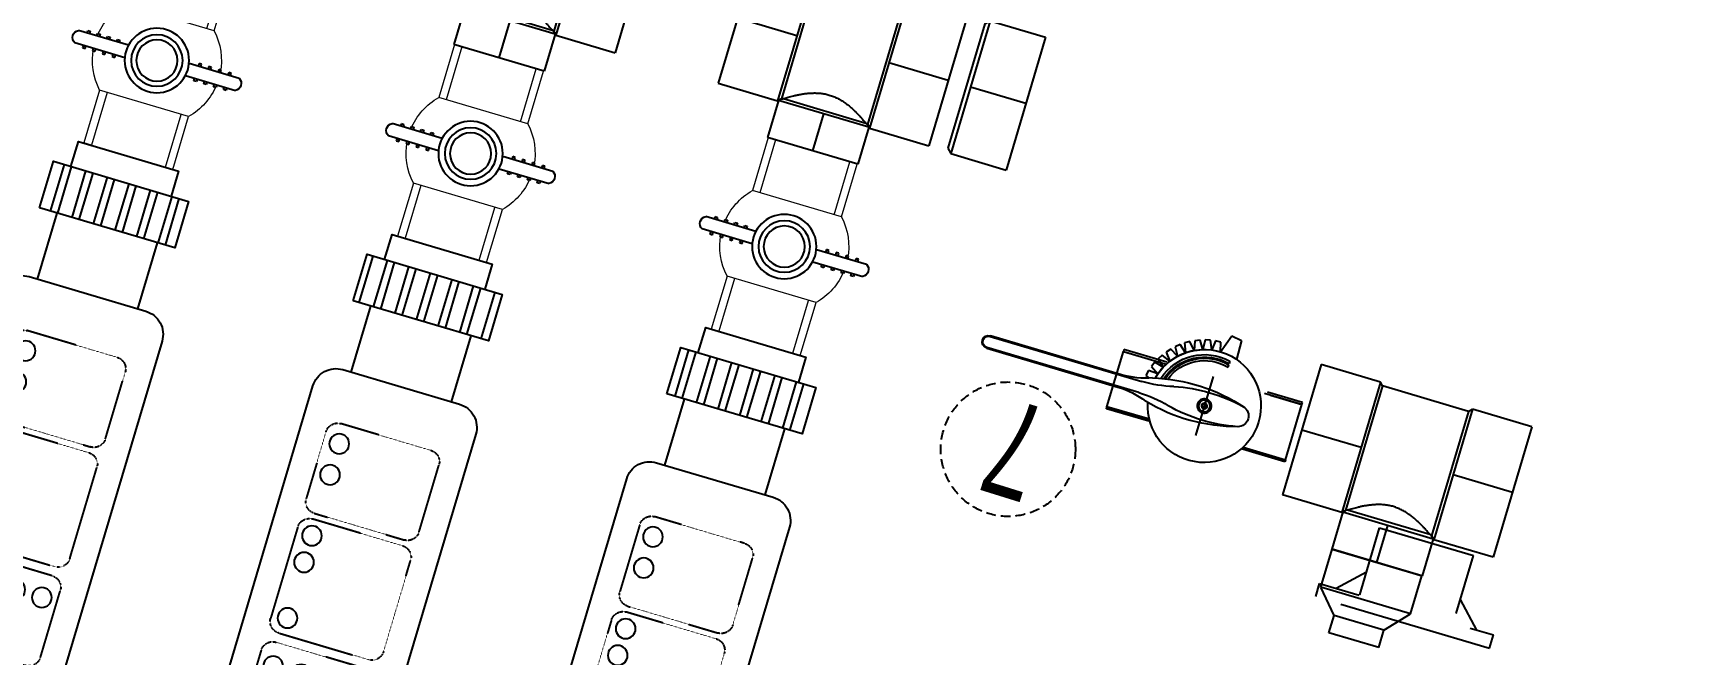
# Model space of a CAD drawing. Header units: millimetres. Extents: x -361340115 to 361596335, y -276742102 to 277032639.
# Drawn here: x 156610 to 158761, y 181330 to 182134 of the extents above; entities that cross this region are included whole.
import ezdxf
from ezdxf.enums import TextEntityAlignment as Align
from ezdxf.xclip import XClip

# ---------------------------------------------------------------- set-up
doc = ezdxf.new("R2010")
doc.units = ezdxf.units.MM
doc.header["$MEASUREMENT"] = 0
doc.header["$XCLIPFRAME"] = 0
doc.linetypes.add('4THFLR-ANEXWA$0$HIDDEN', pattern=[0.375, 0.25, -0.125])
doc.linetypes.add('EE-LIGHTING LAYOUT$0$DASHED', pattern=[19.049999999999997, 12.7, -6.35])
for name, color, linetype in [('A-WALL-PATT', 251, 'Continuous'), ('H-N-FITTING-35', 2, 'Continuous'), ('ME-PSF-PL-Equip', 1, 'Continuous'), ('MEP-TXTVN25', 7, 'Continuous')]:
    doc.layers.add(name, color=color, linetype=linetype)
doc.layers.add('MEP', color=130, linetype='Continuous', plot=False)
doc.layers.add('VNP-ACCESSORIES', color=7, linetype='Continuous', lineweight=9)
doc.layers.add('VNP-VAVLE', color=255, linetype='Continuous', lineweight=13)
doc.styles.add('MEP-VN', font='uv-abc.shx', dxfattribs={"width": 0.7})

# ---------------------------------------------------------------- blocks, each defined once
blk = doc.blocks.new('SAND FILTER')
for p, q in [((498.8732825549179, -450.2786987482023), (228.7408360921172, -293.4537987707403)), ((479.9999999999999, -311.0333781303185), (479.9999999999999, -649.3666218696815)), ((460.6957790515293, -510.1213012518431), (204.6287024129042, -331.2491677412879))]:
    blk.add_line(p, q)
blk.add_lwpolyline([(0, -960.1999999999999), (959.9999999999999, -960.1999999999999), (959.9999999999999, -0.2), (0, -0.2)], close=True)
for points in [[(502.7038118798984, -324.2658312295982), (502.7038118798984, -283.0813824247988), (570.9538118798984, -283.0813824247837), (570.9538118798984, -360.2726641690311)], [(522.6459326154832, -335.7794200045278), (479.7845308031933, -311.0333781303185), (436.9231289909035, -335.7794200045278)], [(440.5292795846239, -333.6974079884996), (395.2012198683527, -333.6974079884996), (372.5371900102776, -372.9526592069935)], [(587.0318715961091, -372.9526592070237), (564.367841738034, -333.6974079884996), (519.0397820217628, -333.6974079884996)], [(376.143340603998, -370.8706471910257), (333.2819387917082, -395.6166890651593), (333.2819387917082, -445.1087728134565)], [(626.2871228147391, -445.1087728134565), (626.2871228147391, -395.6166890651593), (583.4257210025097, -370.8706471910257)], [(333.2819387917082, -440.9447487814608), (310.6179089335119, -480.1999999999999), (333.2819387917082, -519.4552512185695)], [(626.2871228147391, -519.4552512185695), (648.9511526728747, -480.1999999999999), (626.2871228147391, -440.9447487814608)], [(333.4974079885148, -515.2912271865888), (333.4974079884542, -564.7833109348408), (376.3588098006835, -589.5293528089592)], [(583.4257210025097, -589.5293528089894), (626.2871228147997, -564.7833109348408), (626.2871228147391, -515.2912271865888)], [(372.7526592070237, -587.4473407929764), (395.4166890652198, -626.7025920115457), (440.7447487814911, -626.7025920115005)], [(512.4233113109833, -630.6470143562451), (512.4233113109833, -695.9597827205761), (590.038638748764, -695.9597827205761), (590.038638748764, -585.8357841668278)], [(519.25525121863, -626.7025920115457), (564.5833109348407, -626.7025920115005), (587.2473407930368, -587.447340792931)], [(399.3345986101543, -626.7025920115457), (399.3345986101543, -695.9597827206064), (481.8249260479352, -695.9597827206064), (481.8249260479352, -648.1885991258418)], [(436.9231289910246, -624.6205799955177), (479.7845308031933, -649.3666218696815), (522.6459326154227, -624.6205799955177)]]:
    blk.add_lwpolyline(points)
for centre, radius in [((479.7513816960621, -480.1999999999825), 450), ((479.7845308031933, -480.1999999999849), 150.6466185865165), ((479.7845308032539, -480.1999999999849), 54.17172433276146)]:
    blk.add_circle(centre, radius)
for centre, radius, start, end in [((216.6847692525713, -312.3514832560067), 22.41586997076907, 57.46353770351347, 237.4635377035135), ((479.7845308032539, -480.1999999999849), 35.49175555024642, 230.4774697885002, 64.44960561729648)]:
    blk.add_arc(centre, radius, start, end)
blk = doc.blocks.new('TEE-150x100(SIDE)')
for p, q in [((-60.99999999999994, 87), (-60.99999999999994, 137)), ((-60.99999999999994, 137), (61.00000000000006, 137)), ((61.00000000000006, 87), (61.00000000000006, 137)), ((-61.99999999999994, 88), (-141.9999999999999, 88)), ((-141.9999999999999, -88), (-141.9999999999999, 88)), ((142, 88), (62.00000000000006, 88)), ((142, -88), (142, 88)), ((-57.99999999999994, -84), (-61.99999999999994, -88)), ((58.00000000000006, -84), (-57.99999999999994, -84)), ((58.00000000000006, -84), (62.00000000000006, -88)), ((-61.99999999999994, -88), (-141.9999999999999, -88)), ((142, -88), (62.00000000000006, -88))]:
    blk.add_line(p, q)
at = {"color": 8}
for p, q in [((5.684341886080801e-14, 137), (0, 87)), ((-57.99999999999994, 84), (-61.99999999999994, 88)), ((-61.99999999999994, -88), (-61.99999999999994, 88)), ((-60.99999999999994, 87), (-57.99999999999994, 84)), ((-60.99999999999994, 87), (61.00000000000006, 87)), ((58.00000000000006, 84), (62.00000000000006, 88)), ((61.00000000000006, 87), (58.00000000000006, 84)), ((62.00000000000006, -88), (62.00000000000006, 88)), ((-57.99999999999994, -84), (-57.99999999999994, 84)), ((55.51576352656463, 83), (-55.51576352656451, 83)), ((58.00000000000006, -84), (58.00000000000006, 84)), ((-141.9999999999999, 0), (-61.99999999999994, 0)), ((62.00000000000006, 0), (142, 0))]:
    blk.add_line(p, q, dxfattribs=at)
for points, knots in [([(-55.51576352656451, 82.99999999981155), (-55.95513833546875, 83.17423019974505), (-56.34553505773249, 83.33045311829252), (-57.12071193422946, 83.64220467782312), (-57.45719096572128, 83.77886857258146), (-57.78693712783252, 83.91305247416076), (-57.868036580004, 83.94613366984628), (-57.97456688901792, 83.98960668204863), (-57.99999999999994, 84), (-57.99999999999994, 84)], [5.732094432859178, 5.732094432859178, 5.732094432859178, 5.732094432859178, 9.131674144953216, 9.131674144953216, 13.69751121742982, 13.69751121742982, 15.98042975366813, 15.98042975366813, 18.26334828990643, 18.26334828990643, 18.26334828990643, 18.26334828990643]), ([(55.51576352656463, 82.99999999981155), (55.21194637321133, 82.79678745474031), (54.86174370862102, 82.56344962257593), (53.90362440794877, 81.92937524053372), (53.24930813061252, 81.4995264932818), (51.77302892194541, 80.54272503384577), (50.95025662446784, 80.01526493644383), (49.15485649666698, 78.88418022619723), (48.18223237726318, 78.2805911814641), (46.11187630484631, 77.02355857685197), (45.01404140933079, 76.37009933216207), (42.72269067984712, 75.0423643479728), (41.52915556358761, 74.36814206906007), (39.06605341237372, 73.02109618437623), (37.74880784175014, 72.32248080868479), (34.97154302933347, 70.9124640574808), (33.51153742124842, 70.20110190451541), (30.46530457673214, 68.79902871425253), (28.87898327685537, 68.10832785029757), (25.59866442112241, 66.78353290751454), (23.90464872800152, 66.14951811786106), (20.42984668139991, 64.97465007094472), (18.64733507892629, 64.43334717342209), (15.0168439602042, 63.47786011655161), (13.1688211324622, 63.0638264342921), (9.435313970491734, 62.39113330725264), (7.549419439524513, 62.13255700684702), (3.771124746756243, 61.78739586868279), (1.878714435890629, 61.7008914036094), (-1.878714435890515, 61.70089140360939), (-3.771124746756129, 61.78739586868279), (-7.549419439524399, 62.13255700684702), (-9.43531397049162, 62.39113330725266), (-13.16882113246209, 63.0638264342921), (-15.01684396020403, 63.47786011655161), (-18.64733507892618, 64.43334717342209), (-20.42984668139979, 64.97465007094472), (-23.9046487280014, 66.14951811786106), (-25.59866442112235, 66.78353290751456), (-28.87898327685525, 68.10832785029758), (-30.46530457673202, 68.79902871425253), (-33.51153742124831, 70.20110190451541), (-34.9715430293333, 70.91246405748078), (-37.74880784175002, 72.32248080868476), (-39.06605341237361, 73.02109618437623), (-41.52915556358749, 74.36814206906007), (-42.72269067984701, 75.04236434797282), (-45.01404140933067, 76.37009933216208), (-46.11187630484619, 77.02355857685197), (-48.18223237726306, 78.2805911814641), (-49.15485649666687, 78.88418022619723), (-50.95025662446773, 80.01526493644383), (-51.7730289219453, 80.54272503384576), (-53.24930813061241, 81.49952649328179), (-53.9036244079486, 81.9293752405337), (-54.86174370862091, 82.56344962257593), (-55.21194637321122, 82.7967874547403), (-55.51576352656451, 82.99999999981155)], [102.4315587867275, 102.4315587867275, 102.4315587867275, 102.4315587867275, 106.3379642869135, 106.3379642869135, 111.9060386346898, 111.9060386346898, 117.4741129824662, 117.4741129824662, 123.0421873302426, 123.0421873302426, 128.6102616780189, 128.6102616780189, 134.1783360257953, 134.1783360257953, 139.814479333467, 139.814479333467, 145.4506226411387, 145.4506226411387, 151.0867659488104, 151.0867659488104, 156.7229092564821, 156.7229092564821, 162.3590525641538, 162.3590525641538, 167.9951958718255, 167.9951958718255, 173.6313391794972, 173.6313391794972, 179.2674824871689, 179.2674824871689, 184.9036257948407, 184.9036257948407, 190.5397691025123, 190.5397691025123, 196.175912410184, 196.175912410184, 201.8120557178557, 201.8120557178557, 207.4481990255275, 207.4481990255275, 213.0843423331991, 213.0843423331991, 218.7204856408708, 218.7204856408708, 224.3566289485426, 224.3566289485426, 229.9247032963189, 229.9247032963189, 235.4927776440953, 235.4927776440953, 241.0608519918716, 241.0608519918716, 246.628926339648, 246.628926339648, 252.1970006874243, 252.1970006874243, 256.1034061876104, 256.1034061876104, 256.1034061876104, 256.1034061876104]), ([(58.00000000000006, 84), (58.00000000000006, 84), (57.97456688901804, 83.98960668204863), (57.86803658000412, 83.94613366984628), (57.78693712783263, 83.91305247416076), (57.4571909657214, 83.77886857258146), (57.12071193422958, 83.64220467782312), (56.3455350577326, 83.33045311829252), (55.95513833546886, 83.17423019974505), (55.51576352656463, 82.99999999981155)], [18.26334828990641, 18.26334828990641, 18.26334828990641, 18.26334828990641, 20.54626682614472, 20.54626682614472, 22.82918536238302, 22.82918536238302, 27.39502243485963, 27.39502243485963, 30.79460214695369, 30.79460214695369, 30.79460214695369, 30.79460214695369])]:
    blk.add_open_spline(points, degree=3, knots=knots, dxfattribs=at)
blk = doc.blocks.new('TEE-150x100(DNHAT)')
blk.add_blockref('TEE-150x100(SIDE)', (0, 0))
blk = doc.blocks.new('RED-100x50(SIDE)DN')
for p, q in [((0, -60.5), (0, 60.5)), ((51.34307601830642, 60.5), (0, 60.5)), ((81.34307601830642, 33.49999999999997), (51.34307601830642, 60.49999999999997)), ((105.0000000000001, 33.49999999999994), (81.34307601830642, 33.49999999999994)), ((105.0000000000001, -33.50000000000011), (105.0000000000001, 33.49999999999989)), ((81.34307601830642, -33.50000000000003), (51.34307601830642, -60.50000000000001)), ((105, -33.50000000000006), (81.34307601830642, -33.50000000000006)), ((51.34307601830642, -60.5), (0, -60.5))]:
    blk.add_line(p, q)
at = {"color": 8}
for p, q in [((51.34307601830642, -60.50000000000003), (51.34307601830642, 60.49999999999997)), ((81.34307601830642, -33.50000000000003), (81.34307601830642, 33.49999999999997))]:
    blk.add_line(p, q, dxfattribs=at)
blk = doc.blocks.new('RED100X50DN')
blk.add_blockref('RED-100x50(SIDE)DN', (0, 0))
blk = doc.blocks.new('A$C596E1169')
at = {"rotation": 90}
blk.add_blockref('TEE-150x100(DNHAT)', (1058.082390632214, 1.010973223550536, -0.009547624047417866), dxfattribs=at)
at = {"color": 4, "rotation": 180}
blk.add_blockref('RED100X50DN', (921.0823906322134, 1.010973223517794, -0.009547624047417852), dxfattribs=at)
blk = doc.blocks.new('FLANGE-80(SIDE)')
at = {"extrusion": (0, 1, 0)}
for p, q in [((0, 92.5), (0, -92.5)), ((0, 92.5), (14, 92.5)), ((14, 92.5), (14, -92.5)), ((13.99999999999997, 50), (86.00000000000009, 50)), ((86.00000000000009, 50.00000000000045), (86.00000000000009, -50.00000000000045)), ((13.99999999999997, -50), (86.00000000000009, -50)), ((0, -92.5), (14, -92.5))]:
    blk.add_line(p, q, dxfattribs=at)
for points in [[(14.00000000000011, 75), (39.00000000000031, 49.99999999999977)], [(14.00000000000011, -75), (39.00000000000031, -49.99999999999977)]]:
    blk.add_lwpolyline(points)
blk = doc.blocks.new('A$C799F7603')
for p, q in [((213.0134478493565, 121.0357689483317), (207.8698810990609, 118.9027262705827)), ((207.8698810990609, 118.9027262705827), (210.0218659634411, 109.2148262295864)), ((218.3491091069591, 112.6681429408627), (213.0134478493565, 121.0357689483317)), ((223.1987620306609, 123.8904334258282), (217.7848397321068, 122.5882831559857)), ((217.7848397321068, 122.5882831559857), (218.3948086315504, 112.6830126396517)), ((227.1597473460133, 114.791145465239), (223.1987620306609, 123.8904334258282)), ((228.1542768912186, 124.6774234706977), (227.2072103670362, 114.7986831130343)), ((233.7052460032573, 125.1166180714754), (228.1542768912186, 124.6774234706977)), ((236.1940227721352, 115.5097228261152), (233.7052460032573, 125.1166180714754)), ((236.1940227721352, 115.5097228261152), (242.6337305915804, 134.2840656226113)), ((242.6337305915804, 134.2840656226113), (253.6353053168132, 132.5549174261282)), ((253.6353053168132, 132.5549174261282), (254.0051628128858, 112.7102962489412)), ((186.8162392780505, 103.5929729749691), (183.2016688571894, 99.35728759322546)), ((195.3691709822306, 98.55970313115813), (186.8162392780505, 103.5929729749691)), ((194.5954301117454, 110.7605335240319), (190.3627538740402, 107.1424398483023)), ((190.3627538740402, 107.1424398483023), (195.403138854701, 98.59369927987336)), ((202.2556841584446, 104.4512582884217), (194.5954301117454, 110.7605335240319)), ((195.403138854701, 98.59369927987336), (202.2556841584446, 104.4512582884217)), ((203.4000996975956, 116.6229159522218), (198.6535401794536, 113.7115034566091)), ((198.6535401794536, 113.7115034566091), (202.2945519993955, 104.4795221422128)), ((202.2945519993955, 104.4795221422128), (209.9790552092309, 109.1929906206769)), ((209.9790552092309, 109.1929906206769), (203.4000996975956, 116.6229159522218)), ((210.0218659634411, 109.2148262295864), (218.3491091069591, 112.6681429408627)), ((218.3948086315504, 112.6830126396517), (227.1597473460133, 114.791145465239)), ((227.2072103670362, 114.7986831130343), (236.1940227721352, 115.5097228261152)), ((248.1345179541968, 109.0015305737602), (248.1345179541968, 106.4794705916956)), ((248.1345179541968, 102.6830896888832), (248.1345179541968, 105.2159230568227)), ((254.0051628128858, 112.7102962489412), (254.0051628128858, 112.7102962489412)), ((141.2088775432785, 87.50366837636102), (186.738135005362, 87.50366837636102)), ((141.2088775432785, 28.69859245661064), (141.2088775432785, 87.50366837636102)), ((175.0705245764548, 86.07606609754293), (172.9417625898495, 80.93072622692443)), ((184.7602119261865, 83.93214326244197), (175.0705245764548, 86.07606609754293)), ((180.2540766924794, 95.29672343362063), (177.3466148082953, 90.54774297766971)), ((177.3466148082953, 90.54774297766971), (184.7820119049138, 83.9749721712592)), ((189.4890844900365, 91.66339478946293), (180.2540766924794, 95.29672343362063)), ((183.2016688571894, 99.35728759322546), (189.5173159922851, 91.70228613511972)), ((184.7820119049138, 83.9749721712592), (189.4890844900365, 91.66339478946293)), ((189.5173159922851, 91.70228613511972), (195.3691709822306, 98.55970313115813)), ((236.2420805924776, 89.25747678506468), (236.2420805924776, 26.25203829923385)), ((331.2752836416912, 87.50366837636102), (291.6170888279157, 87.50366837636102)), ((331.2752836416912, 28.69859245661064), (331.2752836416912, 87.50366837636102)), ((171.3932191862841, 76.15804415161665), (170.095574282328, 70.74304021028638)), ((170.095574282328, 70.74304021028638), (174.1008818272239, 69.00346402439754)), ((181.2989938274259, 75.5563176211217), (171.3932191862841, 76.15804415161665)), ((172.9417625898495, 80.93072622692443), (181.3138254948135, 75.60202950299708)), ((180.1848633179325, 70.90710959704029), (181.2989938274259, 75.5563176211217)), ((181.3138254948135, 75.60202950299708), (184.7602119261865, 83.93214326244197)), ((146.2118891790597, 64.33513937548469), (6.552068104560021, 64.33513937548469)), ((6.552068104560021, 63.60398583852202), (168.1254792518303, 63.60398583852202)), ((168.1254792518303, 51.90552924577651), (6.552068104560021, 51.90552924577651)), ((6.552068104560021, 51.17437570881384), (146.2118891790597, 51.17437570881384)), ((229.4621232712234, 57.75475754201489), (232.8521019318578, 63.62637281896195)), ((232.8521019318578, 51.88314226533657), (229.4621232712234, 57.75475754201489)), ((232.8521019318578, 63.62637281896195), (239.6320592531265, 63.62637281896195)), ((239.6320592531265, 51.88314226533657), (232.8521019318578, 51.88314226533657)), ((239.6320592531265, 63.62637281896195), (243.0220379137463, 57.75475754201489)), ((243.0220379137463, 57.75475754201489), (239.6320592531265, 51.88314226533657)), ((186.328379116414, 28.69859245661064), (141.2088775432785, 28.69859245661064)), ((286.1557820685412, 28.69859245661064), (331.2752836416912, 28.69859245661064))]:
    blk.add_line(p, q)
at = {"linetype": 'ByBlock'}
for p, q in [((141.2088775432785, 89.60384965926687), (141.2088775432785, 87.50366837636102)), ((186.738135005362, 89.60384965926687), (141.2088775432785, 89.60384965926687)), ((141.2088775432785, 87.50366837636102), (185.5352163755888, 87.50366837636102)), ((331.2752836416912, 89.60384965926687), (293.9889227895474, 89.60384965926687)), ((297.6900730859779, 87.50366837636102), (331.2752836416912, 87.50366837636102)), ((331.2752836416912, 87.50366837636102), (331.2752836416912, 89.60384965926687)), ((141.2088775432785, 28.69859245661064), (185.1635796185001, 28.69859245661064)), ((141.2088775432785, 26.59841117370479), (141.2088775432785, 28.69859245661064)), ((186.328379116414, 26.59841117370479), (141.2088775432785, 26.59841117370479)), ((331.2752836416912, 26.59841117370479), (286.1557820685412, 26.59841117370479)), ((287.3205815664696, 28.69859245661064), (331.2752836416912, 28.69859245661064)), ((331.2752836416912, 28.69859245661064), (331.2752836416912, 26.59841117370479))]:
    blk.add_line(p, q, dxfattribs=at)
at = {"extrusion": (0, 0, -1)}
for centre, major_axis, ratio, start_param, end_param in [((236.2420805924776, 57.75475754201489), (40.83894173771311, 40.83894173771314), 0.9999999999999998, 4.155901553770268, 9.981265387383802), ((236.5492879609956, 57.44755017362968), (37.36328712180185, 37.36328712180185), 0.9999999999999107, 4.209629503855386, 5.718835422511376), ((236.5492879609665, 57.4475501735019), (34.75654615980003, 34.75654615980004), 0.9999999999999036, 4.248923987220586, 5.735722294082342), ((236.5492879609956, 57.44755017362831), (-33.01871885182512, 33.01871885182511), 0.9999999999999436, 5.848572633111305, 7.319303489897863), ((146.1546869887243, 150.316711916927), (-60.79816645586197, 60.79816645586197), 0.9999999999999488, 3.5560064578306, 3.926325532785022), ((222.8086425289948, -103.7195974833112), (-127.1048255967829, 127.1048255967829), 0.9999999999999736, 0.5295884385747451, 1.083057273711475), ((238.6146759908297, -92.30873248298485), (116.4509902818706, 116.4509902818706), 0.9999999999999943, -1.016729825251969, -0.5642825576361885), ((6.552068104560021, 57.75475754214904), (4.653032617149861, 4.653032617149863), 0.9999999999995115, 2.356194490192101, 5.497787143781894), ((6.552068104560021, 57.75475754214904), (4.136028993073744, 4.136028993073745), 0.9999999999994513, 2.35619449019207, 5.497787143781864), ((146.1546869887243, -34.80719683262896), (60.79816645586227, 60.79816645586227), 0.9999999999999496, -0.7847328791952276, -0.4144138042408085), ((236.2420805924776, 57.75475754201489), (-5.200749668110615, 5.200749668110614), 0.9999999999961092, 0.7853981633993936, 7.06858347057898), ((236.2420805924776, 57.75475754201489), (-4.151858978738248, 4.151858978738247), 0.9999999999981719, 0.7853981633983622, 7.068583470577948), ((236.2420805924776, 57.75475754201489), (2.075929489373515, 2.075929489373515), 0.9999999999938637, -0.7853981634005165, 5.497787143779069), ((236.2420805924776, 57.75475754201489), (-1.660743591501328, 1.660743591501328), 0.9999999999946287, 0.7853981634001338, 7.06858347057972), ((222.8086425289948, 219.2291125676093), (127.1048255967835, 127.1048255967835), 0.9999999999999774, 2.058535379878319, 2.61200421501505), ((238.6146759908297, 207.8182475670146), (-116.4509902818719, 116.4509902818719), 1, 3.705875211225979, 4.158322478841758)]:
    blk.add_ellipse(centre, major_axis=major_axis, ratio=ratio, start_param=start_param, end_param=end_param, dxfattribs=at)
at = {"extrusion": (0, 0, -0.9999999999999998)}
for centre, major_axis, ratio, start_param, end_param in [((236.5492879608937, 57.4475501736074), (35.62545981376385, 35.62545981376387), 0.999999999999913, 4.235337756272312, 5.729811148076291), ((168.125479251481, -72.39057205051722), (-87.89061610167845, 87.89061610167845), 0.9999999999999489, 0.7853981634002836, 1.051870325370638)]:
    blk.add_ellipse(centre, major_axis=major_axis, ratio=ratio, start_param=start_param, end_param=end_param, dxfattribs=at)
at = {"extrusion": (0, 0, -0.9999999999999997)}
blk.add_ellipse((168.1254792524851, 187.9000871346811), major_axis=(87.89061610160127, 87.89061610160128), ratio=0.9999999999998617, start_param=2.089722328227196, end_param=2.356194490197544, dxfattribs=at)
at = {"extrusion": (0, 0, -0.9999999999999999)}
blk.add_ellipse((271.9702975493565, 57.75475754201489), major_axis=(-7.755054361910416, 7.755054361910413), ratio=0.9999999999999997, start_param=1.040086217667479, end_param=3.672302762717211, dxfattribs=at)
blk = doc.blocks.new('CHUP ONG')
for p, q in [((2103594.911148734, -645352.1714536728), (2103554.911148733, -645352.1714536726)), ((2103554.911148733, -645352.1714536726), (2103554.911148734, -645448.1714536728)), ((2103594.911148734, -645448.1714536728), (2103554.911148734, -645448.1714536728)), ((2103597.911148734, -645445.1714536728), (2103594.911148734, -645448.1714536728))]:
    blk.add_line(p, q)
at = {"color": 8}
for p, q in [((2103597.911148734, -645355.1714536728), (2103594.911148734, -645352.1714536728)), ((2103597.911148734, -645355.1714536728), (2103594.911148734, -645352.1714536728)), ((2103594.911148734, -645352.1714536728), (2103594.911148734, -645448.1714536728)), ((2103597.911148734, -645355.1714536728), (2103597.911148734, -645445.1714536728)), ((2103554.911148734, -645400.1714536728), (2103594.911148733, -645400.1714536726))]:
    blk.add_line(p, q, dxfattribs=at)
blk = doc.blocks.new('MB VAN')
at = {"layer": 'ME-PSF-PL-Equip'}
for p, q in [((229017.4516560282, 37943.63604705766), (228976.946553456, 37943.63604705766)), ((228983.946553456, 37943.63604705766), (228983.946553456, 37945.63604705766)), ((228983.946553456, 37945.63604705766), (228985.946553456, 37945.63604705766)), ((228985.946553456, 37945.63604705766), (228985.946553456, 37943.63604705766)), ((228991.946553456, 37943.63604705766), (228991.946553456, 37945.63604705766)), ((228991.946553456, 37945.63604705766), (228993.946553456, 37945.63604705766)), ((228993.946553456, 37945.63604705766), (228993.946553456, 37943.63604705766)), ((228999.946553456, 37943.63604705766), (228999.946553456, 37945.63604705766)), ((228999.946553456, 37945.63604705766), (229001.946553456, 37945.63604705766)), ((229001.946553456, 37945.63604705766), (229001.946553456, 37943.63604705766)), ((229007.946553456, 37943.63604705766), (229007.946553456, 37945.63604705766)), ((229007.946553456, 37945.63604705766), (229009.946553456, 37945.63604705766)), ((229009.946553456, 37945.63604705766), (229009.946553456, 37943.63604705766)), ((229066.4414508839, 37943.63604705766), (229106.946553456, 37943.63604705766)), ((229075.946553456, 37945.63604705766), (229073.946553456, 37945.63604705766)), ((229073.946553456, 37945.63604705766), (229073.946553456, 37943.63604705766)), ((229075.946553456, 37943.63604705766), (229075.946553456, 37945.63604705766)), ((229083.946553456, 37945.63604705766), (229081.946553456, 37945.63604705766)), ((229081.946553456, 37945.63604705766), (229081.946553456, 37943.63604705766)), ((229083.946553456, 37943.63604705766), (229083.946553456, 37945.63604705766)), ((229091.946553456, 37945.63604705766), (229089.946553456, 37945.63604705766)), ((229089.946553456, 37945.63604705766), (229089.946553456, 37943.63604705766)), ((229091.946553456, 37943.63604705766), (229091.946553456, 37945.63604705766)), ((229099.946553456, 37945.63604705766), (229097.946553456, 37945.63604705766)), ((229097.946553456, 37945.63604705766), (229097.946553456, 37943.63604705766)), ((229099.946553456, 37943.63604705766), (229099.946553456, 37945.63604705766)), ((229017.4516560282, 37933.63604705766), (228976.946553456, 37933.63604705766)), ((228983.946553456, 37933.63604705766), (228983.946553456, 37931.63604705766)), ((228983.946553456, 37931.63604705766), (228985.946553456, 37931.63604705766)), ((228985.946553456, 37931.63604705766), (228985.946553456, 37933.63604705766)), ((228991.946553456, 37933.63604705766), (228991.946553456, 37931.63604705766)), ((228991.946553456, 37931.63604705766), (228993.946553456, 37931.63604705766)), ((228993.946553456, 37931.63604705766), (228993.946553456, 37933.63604705766)), ((228999.946553456, 37933.63604705766), (228999.946553456, 37931.63604705766)), ((228999.946553456, 37931.63604705766), (229001.946553456, 37931.63604705766)), ((229001.946553456, 37931.63604705766), (229001.946553456, 37933.63604705766)), ((229007.946553456, 37933.63604705766), (229007.946553456, 37931.63604705766)), ((229007.946553456, 37931.63604705766), (229009.946553456, 37931.63604705766)), ((229009.946553456, 37931.63604705766), (229009.946553456, 37933.63604705766)), ((229066.4414508839, 37933.63604705766), (229106.946553456, 37933.63604705766)), ((229073.946553456, 37931.63604705766), (229073.946553456, 37933.63604705766)), ((229075.946553456, 37931.63604705766), (229073.946553456, 37931.63604705766)), ((229075.946553456, 37933.63604705766), (229075.946553456, 37931.63604705766)), ((229081.946553456, 37931.63604705766), (229081.946553456, 37933.63604705766)), ((229083.946553456, 37931.63604705766), (229081.946553456, 37931.63604705766)), ((229083.946553456, 37933.63604705766), (229083.946553456, 37931.63604705766)), ((229089.946553456, 37931.63604705766), (229089.946553456, 37933.63604705766)), ((229091.946553456, 37931.63604705766), (229089.946553456, 37931.63604705766)), ((229091.946553456, 37933.63604705766), (229091.946553456, 37931.63604705766)), ((229097.946553456, 37931.63604705766), (229097.946553456, 37933.63604705766)), ((229099.946553456, 37931.63604705766), (229097.946553456, 37931.63604705766)), ((229099.946553456, 37933.63604705766), (229099.946553456, 37931.63604705766))]:
    blk.add_line(p, q, dxfattribs=at)
for radius in [25, 20, 16]:
    blk.add_circle((229041.946553456, 37938.63604705766), radius, dxfattribs=at)
for centre, start, end in [((228979.6132201227, 37938.63604705766), 118.0724869362944, 241.9275130637056), ((229104.2798867894, 37938.63604705766), 298.0724869362944, 61.92751306370563)]:
    blk.add_arc(centre, 5.666666666662102, start, end, dxfattribs=at)
at = {"layer": 'VNP-ACCESSORIES'}
for p, q in [((229005.9465534561, 37973.33475020347), (229005.946553456, 38016.13604705766)), ((229005.9465534561, 38016.13604705766), (229011.946553456, 38016.13604705766)), ((229005.9465534561, 38016.13604705766), (229077.946553456, 38016.13604705766)), ((229011.946553456, 38016.13604705766), (229071.946553456, 38016.13604705766)), ((229077.946553456, 38016.13604705766), (229077.946553456, 37973.33475020346)), ((229005.9465534561, 37973.33475020349), (229077.946553456, 37973.33475020348)), ((229005.946553456, 37861.13604705766), (229005.9465534561, 37903.93734391185)), ((229005.9465534561, 37903.93734391185), (229077.946553456, 37903.93734391186)), ((229077.946553456, 37903.93734391186), (229077.946553456, 37861.13604705766)), ((229005.946553456, 37861.13604705766), (229011.946553456, 37861.13604705766)), ((229071.946553456, 37861.13604705766), (229011.946553456, 37861.13604705766)), ((229071.946553456, 37861.13604705766), (229077.946553456, 37861.13604705766))]:
    blk.add_line(p, q, dxfattribs=at)
for start, end in [(136.0544804377653, 174.2608295227124), (5.739170477287631, 43.94551956223467), (185.7391704772876, 223.9455195622347), (316.0544804377653, 354.2608295227124)]:
    blk.add_arc((229041.946553456, 37938.63604705766), 50, start, end, dxfattribs=at)
at = {"layer": 'VNP-VAVLE'}
for p, q in [((229011.9465534561, 37973.33475020349), (229011.946553456, 38016.13604705766)), ((229071.946553456, 38016.13604705766), (229071.9465534561, 37973.33475020348)), ((229011.946553456, 37861.13604705766), (229011.9465534561, 37903.93734391185)), ((229071.946553456, 37903.93734391186), (229071.946553456, 37861.13604705766))]:
    blk.add_line(p, q, dxfattribs=at)
blk = doc.blocks.new('*U344')
at = {"layer": 'VNP-VAVLE'}
blk.add_blockref('MB VAN', (-752564.9988189068, 2702396.393554311), dxfattribs=at)
blk = doc.blocks.new('A$C6D401C14')
h = blk.add_hatch()
h.set_pattern_fill('ANSI32', color=256, scale=77.4271575175112, angle=494.9999999999999)
h.set_pattern_definition([(179.9999999999999, (-302162.8303644285, -36695.06976005022), (-2.550731143011237e-14, -29.0351840690667), []), (179.9999999999999, (-302172.5087591, -36685.39136537543), (-2.550731143011237e-14, -29.0351840690667), [])])
h.paths.add_polyline_path([(-425.2730079367757, 90.56473325839033), (-362.4571802262217, 90.56473325140541), (-362.4571802448481, -91.68711895222077), (-425.2730079554021, -91.68711894570151)])
h = blk.add_hatch()
h.set_pattern_fill('ANSI32', color=256, scale=77.4271575175112, angle=494.9999999999999)
h.set_pattern_definition([(179.9999999999999, (-302885.2160522565, -36695.06976005022), (-2.550731143011237e-14, -29.0351840690667), []), (179.9999999999999, (-302894.8944469281, -36685.39136537543), (-2.550731143011237e-14, -29.0351840690667), [])])
h.paths.add_polyline_path([(297.1126798912883, 90.5647331806249), (359.9285076018423, 90.56473317363998), (359.9285075832158, -91.6871190299862), (297.1126798726618, -91.68711902300129)])
blk.add_lwpolyline([(221.5802962426096, 109.1802573575987), (-242.3457863982767, 109.1802574074245, 0.4142135623735162), (-273.3166494108737, 78.20939440414077), (-273.3166494276375, -79.33178012591088, 0.4142135623732433), (-242.3457864206284, -110.3026431357139), (221.5802962183952, -110.302643183677, 0.4142135623729461), (252.5511592291296, -79.33178018039325), (252.5511592458934, 78.20939434733009, 0.4142135623726748)], format="xyb", close=True)
for points in [[(-362.4571802262217, 90.56473324907711), (-425.2730079367757, 90.56473325606203), (-425.2730079554021, -91.68711894570151), (-362.4571802448481, -91.68711895222077)], [(359.9285076018423, 90.56473317363998), (297.1126798912883, 90.5647331806249), (297.1126798726618, -91.68711902300129), (359.9285075832158, -91.6871190299862)]]:
    blk.add_lwpolyline(points, close=True)
for points in [[(-425.2730079386383, 66.9388071540161), (-459.1850630901754, 66.9388071577414), (-459.1850630994886, -68.0611928399303), (-425.2730079535395, -68.06119284365559)], [(-273.3166494108737, 66.93880713818362), (-362.4571802280843, 66.93880714749685)], [(297.1126798894256, 66.93880707671633), (252.5511592458934, 66.93880708137294)], [(359.9285075850785, -68.06119292607764), (395.3629616592079, -68.06119292980293), (395.3629616741091, 66.93880706647178), (359.9285075999796, 66.93880706973141)], [(-362.4571802429855, -68.06119285064051), (-273.3166494257748, -68.06119285995374)], [(252.5511592309922, -68.0611929144361), (297.1126798745245, -68.06119291909272)]]:
    blk.add_lwpolyline(points)
at = {"linetype": '4THFLR-ANEXWA$0$HIDDEN', "ltscale": 0.5}
for points in [[(-190.1551474928856, 76.07171198161086), (-100.1495983172208, 76.07171197183197, -0.414213562373095), (-84.66416681557894, 60.58628046739614), (-84.66416682861745, -60.5854632286937, -0.414213562373095), (-100.1495983339846, -76.07089473080123), (-190.1551475096494, -76.070894721488, -0.414213562373095), (-205.6405790131539, -60.58546321565518), (-205.6405790001154, 60.58628048043465, -0.414213562373095)], [(76.90882730670273, -60.58546324592317, -0.414213562373095), (61.42339580133557, -76.07089474896202), (-61.42047052271664, -76.07089473499218, -0.414213562373095), (-76.90590202435851, -60.58546322915936), (-76.90590201132, 60.58628046693048, -0.414213562373095), (-61.42047050595284, 76.07171196764102), (61.42339581809938, 76.07171195413684, -0.414213562373095), (76.90882731974125, 60.58628045016667)], [(104.7766853068024, 76.0717119499459), (194.7822344861925, 76.071711940167, -0.414213562373095), (210.267665984109, 60.58628043619683), (210.2676659729332, -60.585463259893, -0.414213562373095), (194.7822344694287, -76.07089476293186), (104.7766852900386, -76.07089475268731, -0.414213562373095), (89.291253792122, -60.58546324685449), (89.29125380329788, 60.58628044923535, -0.414213562373095)]]:
    blk.add_lwpolyline(points, format="xyb", close=True, dxfattribs=at)
for centre in [(-179.9974093995988, 55.27510981861269), (-138.1338452231139, 55.27510981395608), (-55.99017016962171, 55.27510980557417), (-20.1071241889149, 55.27510980138322), (55.0764383431524, 55.27510979346698), (120.0076523702592, 55.27510978648206), (120.0076523665339, 17.7073842761456), (120.0076523628086, -19.8603412360535), (120.0076523572206, -55.72044147603447)]:
    blk.add_circle(centre, 12.81536453813691)
blk = doc.blocks.new('A$C20C05768')
at = {"linetype": '4THFLR-ANEXWA$0$HIDDEN', "ltscale": 0.5}
for p in [(854.5183964318494, 1093.144397694734), (854.5183964318494, 670.212595017394), (854.5183964318494, 247.2807923400542)]:
    blk.add_blockref('A$C6D401C14', p, dxfattribs=at)
at = {"xscale": -1, "rotation": 270}
for p in [(1.629814505577087e-09, 669.6514021755429), (1.629814505577087e-09, 246.719599498203)]:
    blk.add_blockref('TEE-150x100(DNHAT)', p, dxfattribs=at)
at = {"xscale": 1.866666666666667, "yscale": 1.866666666666667, "zscale": 1.866666666666667, "rotation": 90}
blk.add_blockref('CHUP ONG', (-1204746.986713522, -3926635.834144305), dxfattribs=at)
at = {"layer": 'VNP-VAVLE', "xscale": 1.666666666666667, "yscale": 1.666666666666667, "zscale": 1.666666666666667, "rotation": 90}
for p in [(4567491.216002285, 873631.0036472712), (4567491.216002285, 873208.071844594), (4567491.216002285, 872785.1400419165)]:
    blk.add_blockref('*U344', p, dxfattribs=at)
blk = doc.blocks.new('RKWEWE')
at = {"layer": 'MEP-TXTVN25', "color": 6, "linetype": 'EE-LIGHTING LAYOUT$0$DASHED', "extrusion": (7.224028913139348e-06, 2.43331125823664e-05, 0.9999999996778566)}
blk.add_circle((157870.1167107756, 181595.7472867914, 5.640318020994082), 86.97383819499025, dxfattribs=at)
at = {"extrusion": (-4.615636697263387e-07, -1.559593487036145e-06, 0.9999999999986774), "xscale": -1, "rotation": 73.4650042676284}
blk.add_blockref('A$C20C05768', (157893.072359276, 182042.8613109471, -0.3535802116472623), dxfattribs=at)
at = {"linetype": 'ByBlock', "ltscale": 2, "extrusion": (-4.642276162469902e-07, -1.558802613011168e-06, 0.9999999999986774), "xscale": 1.266666666662787, "yscale": 1.266666666662787, "zscale": 1.266666666662787, "rotation": 343.4489204087393}
blk.add_blockref('A$C799F7603', (157816.0951519932, 181666.8067373828, -0.328207558082263), dxfattribs=at)
at = {"ltscale": 100, "extrusion": (-4.615636697263387e-07, -1.559593487036145e-06, 0.9999999999986774), "xscale": -1, "rotation": 253.4854083594268}
blk.add_blockref('A$C596E1169', (158084.062064977, 180566.4778186101, -0.2754306154131793), dxfattribs=at)
at = {"linetype": 'ByBlock', "ltscale": 2, "extrusion": (-4.615636697263387e-07, -1.559593487036145e-06, 0.9999999999986774)}
ref = blk.add_blockref('FLANGE-80(SIDE)', (158380.0480982153, 181371.7583891089, -0.3275460841098621), dxfattribs=dict(at, xscale=1.266666666662789, yscale=1.266666666662789, zscale=1.266666666662789, rotation=73.48081479094266))
XClip(ref).set_block_clipping_path([(0, 62.633477297420086), (0, 139.56964370797732), (118.28495460648264, 139.56964370797732), (118.28495460648264, -108.06075580158904), (0, -108.06075580158904), (0, -78.14000894906076), (9.224688336646068, -78.14000894906076), (14, -67.8256453369936), (28.507300305573153, -55.542276814082925), (24.093296530423686, -50), (26.337911973401788, -48.55728731743693), (35.378289831031, -49.17105288160201), (66.47663534588355, 11.972584044592168), (37.71775216136302, 42.428591563514146), (14.607150320021901, 50)])
at = {"layer": 'H-N-FITTING-35', "extrusion": (-4.615636697263387e-07, -1.559593487036145e-06, 0.9999999999986774), "rotation": 343.4854083594269}
blk.add_blockref('SAND FILTER', (158925.8508358336, 181364.2660222951, -0.2762532779815071), dxfattribs=at)
at = {"layer": 'MEP-TXTVN25', "color": 6, "linetype": 'EE-LIGHTING LAYOUT$0$DASHED', "extrusion": (7.224028913139348e-06, 2.43331125823664e-05, 0.9999999996778566), "style": 'MEP-VN', "width": 0.7}
blk.add_text('7', height=125, rotation=162.6876261561555, dxfattribs=at).set_placement((157896.9044918858, 181654.4832100902, 5.640318020994078), align=Align.CENTER)
blk = doc.blocks.new('A$Cd3fdeb23')
blk.add_blockref('RKWEWE', (-181388.2243324411, -20650.03152461779, -1.244732893472907e-07))

msp = doc.modelspace()

# ---------------------------------------------------------------- hatches: boundary and pattern name
at = {"layer": 'A-WALL-PATT', "transparency": 33554618}
h = msp.add_hatch(dxfattribs=at)
h.set_pattern_fill('ANSI31', color=256, scale=2000, angle=-61.00000000000001)
h.set_pattern_definition([(344, (0, 0), (68.90933895424986, 240.3154239845798), [])])
h.paths.add_polyline_path([(154266.9422003443, 136317.3978756269), (153709.9741725627, 134346.3284534252), (157445.4508969582, 133290.7892138074), (159381.1403992943, 140141.0227944687), (156087.0469995181, 141071.8396815819), (157507.0757164604, 146096.4177794125), (156054.9928514469, 146506.6933797709), (156585.2715006522, 148383.3051991821), (158037.143308258, 147973.0889683239), (162300.4908134251, 163060.7663293396), (160859.0679649679, 163484.9382466849), (161394.0447382076, 165360.157173611), (162830.768881446, 164937.3819109626), (167892.1715416678, 182849.6192221011), (165429.697186976, 183545.4394969156), (165425.6443299971, 183547.060755472), (163697.9318240735, 184035.2585329305), (151765.5384129717, 141824.4085874198), (142527.2761265191, 144434.8781900458), (141275.636455363, 139988.370525035)])
edge = h.paths.add_edge_path(flags=16)
edge.add_line((165425.5245326863, 183546.6323538829), (164955.0960586794, 181881.8208549895))
edge.add_line((164955.0960586794, 181881.8208549895), (165917.4147997946, 181609.8968941135))
edge.add_line((165917.4147997946, 181609.8968941135), (166387.840109294, 183274.6971940493))
h.paths.add_polyline_path([(160725.4450825294, 166913.3899808492), (161687.7814983943, 166641.4610689746), (161190.1606488559, 164880.4177687163), (160227.8430613694, 165152.3414036097)], flags=16)
h.paths.add_polyline_path([(155993.9700715279, 150169.0436333472), (156956.3064873927, 149897.1147214726), (156458.6856378543, 148136.0714212143), (155496.3680503678, 148407.9950561077)], flags=16)

# ---------------------------------------------------------------- next in the draw order: block references
at = {"layer": 'MEP'}
msp.add_blockref('A$Cd3fdeb23', (181388.2243324411, 20650.03152461779, 1.244732893472907e-07), dxfattribs=at)

doc.saveas('drawing.dxf')
